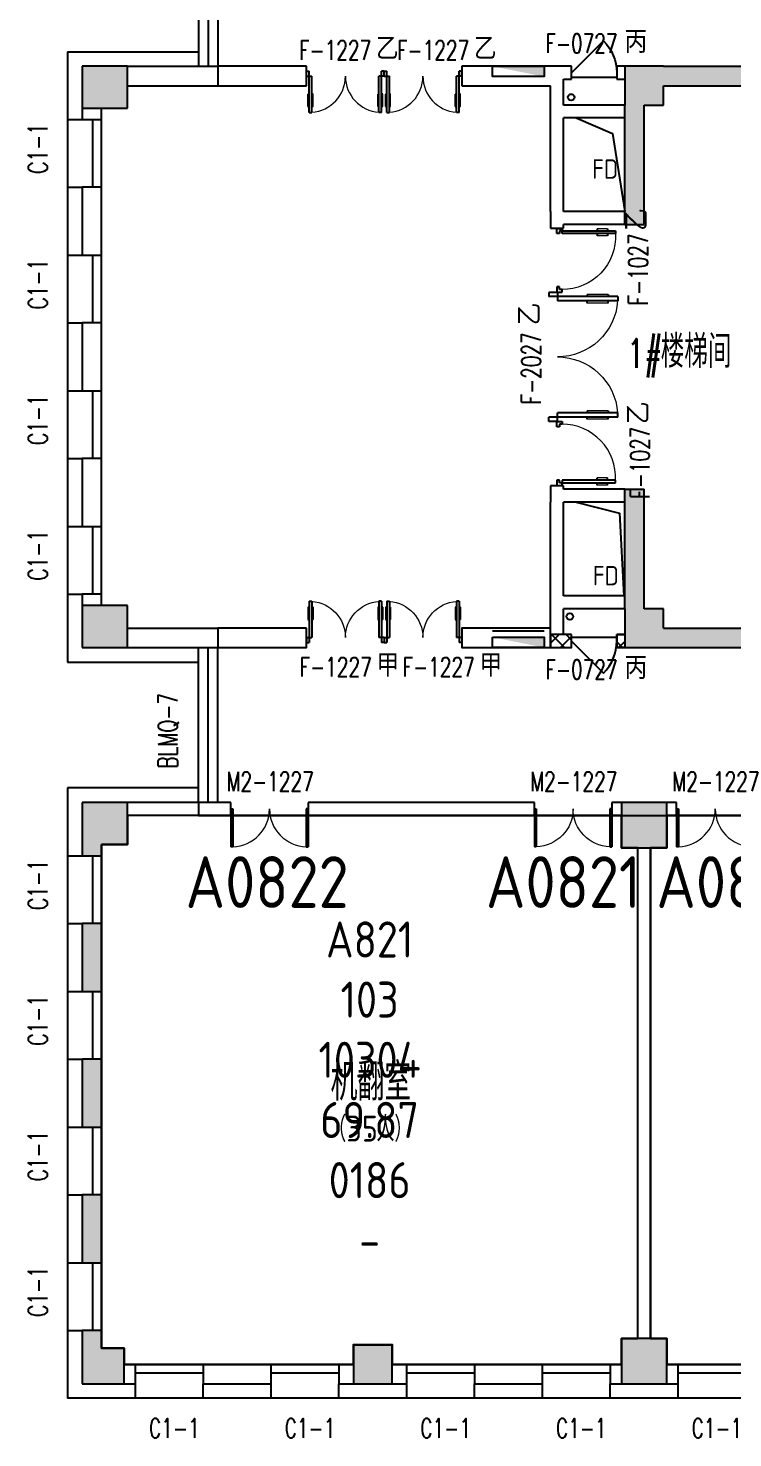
# Model space of a CAD drawing. Extents: x 1136392 to 1212190, y 313528 to 416301.
# Drawn here: x 1136417 to 1147326, y 382828 to 404654 of the extents above; entities that cross this region are included whole.
import ezdxf
from ezdxf.enums import TextEntityAlignment as Align

# ---------------------------------------------------------------- set-up
doc = ezdxf.new("R2010")
doc.units = 0
doc.header["$LTSCALE"] = 1000
doc.header["$MEASUREMENT"] = 0
for name, color, linetype in [('body', 30, 'Continuous'), ('name', 1, 'Continuous'), ('RM$', 5, 'Continuous'), ('RM$TXT', 5, 'Continuous'), ('消防', 222, 'Continuous')]:
    doc.layers.add(name, color=color, linetype=linetype)
doc.styles.add('-宋体', font='GBENOR.shx', dxfattribs={"bigfont": 'GBCBIG.shx'})
doc.styles.add('_TCH_DIM', font='SIMPLEX', dxfattribs={"bigfont": 'GBCBIG'})
doc.styles.add('_TCH_WINDOW', font='txt.shx', dxfattribs={"height": 3.5, "bigfont": 'hztxt.shx'})
doc.styles.get("Standard").update_dxf_attribs({"font": 'gbenor.shx', "bigfont": 'gbcbig.shx'})

# ---------------------------------------------------------------- blocks, each defined once
blk = doc.blocks.new('cde')
at = {"layer": '消防'}
blk.add_hatch(color=256, dxfattribs=at).paths.add_polyline_path([(-873427, -271674), (-874227, -271674), (-873427, -271834)])
blk.add_lwpolyline([(-874227, -271674), (-873427, -271674), (-873427, -271834), (-874227, -271834)], close=True, dxfattribs=at)
blk = doc.blocks.new('$WINLIB2D$00000004')
for p, q in [((-0.5, 0.5), (0.5, 0.5)), ((-0.5, 0.241), (0.5, 0.241)), ((-0.5, -0.5), (0.5, -0.5))]:
    blk.add_line(p, q)
blk = doc.blocks.new('$DorLib2D$00000002')
for p, q in [((-0.5, 0), (-0.5, 0.4875)), ((-0.475, 0.4875), (-0.5, 0.4875)), ((-0.475, 0), (-0.475, 0.4875)), ((0.475, 0), (0.475, 0.4875)), ((0.475, 0.4875), (0.5, 0.4875)), ((0.5, 0), (0.5, 0.4875)), ((-0.5, 0), (-0.475, 0)), ((0.5, 0), (0.475, 0))]:
    blk.add_line(p, q)
at = {"lineweight": 13}
for centre, start, end in [((-0.4875, 0), 0, 88.53072), ((0.4875, 0), 91.46928, 180)]:
    blk.add_arc(centre, 0.4875, start, end, dxfattribs=at)
blk = doc.blocks.new('$DorLib2D$00000011')
for p, q in [((-0.467, 0.471), (-0.467, -0.062)), ((-0.467, 0.471), (-0.433, 0.471)), ((-0.433, 0.471), (-0.433, 0.004)), ((0.433, 0.471), (0.433, 0.004)), ((0.467, 0.471), (0.433, 0.471)), ((0.467, 0.471), (0.467, -0.062)), ((-0.483, 0.396), (-0.467, 0.396)), ((-0.417, 0.396), (-0.433, 0.396)), ((0.417, 0.396), (0.433, 0.396)), ((0.483, 0.396), (0.467, 0.396)), ((-0.483, 0.235), (-0.467, 0.235)), ((-0.417, 0.235), (-0.433, 0.235)), ((0.417, 0.235), (0.433, 0.235)), ((0.483, 0.235), (0.467, 0.235)), ((-0.5, 0.004), (-0.433, 0.004)), ((-0.5, 0.004), (-0.5, -0.062)), ((0.5, 0.004), (0.433, 0.004)), ((0.5, 0.004), (0.5, -0.062)), ((-0.5, -0.062), (-0.467, -0.062)), ((0.5, -0.062), (0.467, -0.062))]:
    blk.add_line(p, q)
at = {"lineweight": 13}
for p, q in [((-0.483, 0.396), (-0.483, 0.235)), ((-0.417, 0.396), (-0.417, 0.235)), ((0.417, 0.396), (0.417, 0.235)), ((0.483, 0.396), (0.483, 0.235))]:
    blk.add_line(p, q, dxfattribs=at)
for centre, start, end in [((-0.467, 0.004), 0, 85.904), ((0.467, 0.004), 94.096, 180)]:
    blk.add_arc(centre, 0.467, start, end, dxfattribs=at)
blk = doc.blocks.new('$DorLib2D$00000009')
for p, q in [((0.413, 0.905), (0.413, 0.081)), ((0.454, 0.905), (0.413, 0.905)), ((0.454, 0.081), (0.454, 0.905)), ((0.413, 0.782), (0.378, 0.782)), ((0.489, 0.782), (0.454, 0.782)), ((0.413, 0.624), (0.378, 0.624)), ((0.489, 0.624), (0.454, 0.624)), ((-0.494, 0.081), (-0.453, 0.081)), ((-0.494, -0.002), (-0.494, 0.081)), ((-0.453, 0.081), (-0.453, 0.039)), ((-0.453, 0.039), (-0.412, 0.039)), ((-0.412, 0.039), (-0.412, -0.002)), ((0.413, 0.081), (0.454, 0.081)), ((0.454, 0.039), (0.413, 0.039)), ((0.413, 0.039), (0.413, -0.002)), ((0.495, 0.081), (0.454, 0.081)), ((0.454, 0.081), (0.454, 0.039)), ((0.495, -0.002), (0.495, 0.081)), ((-0.494, -0.002), (-0.494, -0.002)), ((-0.412, -0.002), (-0.494, -0.002)), ((0.413, -0.002), (0.495, -0.002)), ((0.495, -0.002), (0.495, -0.002))]:
    blk.add_line(p, q)
at = {"lineweight": 13}
for p, q in [((0.378, 0.782), (0.378, 0.624)), ((0.489, 0.782), (0.489, 0.624))]:
    blk.add_line(p, q, dxfattribs=at)
blk.add_arc((0.372, 0.082), 0.825, 87.134, 180.0717, dxfattribs=at)
blk = doc.blocks.new('$DorLib2D$00000114')
at = {"color": 0}
blk.add_line((0.5, 0), (-0.207, 0.707), dxfattribs=at)
blk.add_arc((0.5, 0), 1, 135, 180, dxfattribs=at)

msp = doc.modelspace()

# ---------------------------------------------------------------- hatches: boundary and pattern name
at = {"layer": 'body'}
for points in [[(1137253, 403415), (1137953, 403415), (1137953, 404064), (1137253, 404064)], [(1145653, 403464), (1146253, 403464), (1146253, 404064), (1145653, 404064)], [(1146253, 404064), (1146253, 403764), (1154053, 403764), (1154053, 404064)], [(1145953, 403464), (1145653, 403464), (1145653, 401614), (1145953, 401614)], [(1145653, 395664), (1145953, 395664), (1145953, 397514), (1145653, 397514)], [(1137253, 395064), (1137953, 395064), (1137953, 395715), (1137253, 395715)], [(1145653, 395064), (1146253, 395064), (1146253, 395664), (1145653, 395664)], [(1146253, 395364), (1146253, 395064), (1154053, 395064), (1154053, 395364)], [(1137253, 392015), (1137953, 392015), (1137953, 392664), (1137253, 392664)], [(1145603, 391964), (1146303, 391964), (1146303, 392664), (1145603, 392664)], [(1137553, 392015), (1137253, 392015), (1137253, 391840), (1137553, 391840)], [(1137253, 390790), (1137253, 389740), (1137553, 389740), (1137553, 390790)], [(1137253, 388690), (1137253, 387640), (1137553, 387640), (1137553, 388690)], [(1137253, 386590), (1137253, 385540), (1137553, 385540), (1137553, 386590)], [(1137253, 384214), (1137553, 384214), (1137553, 384490), (1137253, 384490)], [(1145603, 383664), (1146303, 383664), (1146303, 384364), (1145603, 384364)], [(1137253, 383664), (1137903, 383664), (1137903, 384214), (1137253, 384214)], [(1141453, 383664), (1142053, 383664), (1142053, 384264), (1141453, 384264)]]:
    msp.add_hatch(color=256, dxfattribs=at).paths.add_polyline_path(points)

# ---------------------------------------------------------------- linework, layer by layer
for p, q in [((1139053, 406465), (1139053, 404064)), ((1139203, 406465), (1139203, 404064)), ((1139353, 406465), (1139353, 404064)), ((1137028, 404290), (1137028, 403240)), ((1137028, 404290), (1139053, 404290)), ((1137953, 404064), (1137253, 404064)), ((1137253, 404064), (1137253, 403415)), ((1137953, 404064), (1139353, 404064)), ((1137953, 403415), (1137953, 404064)), ((1139353, 404064), (1139353, 403764)), ((1140728, 404064), (1139353, 404064)), ((1139353, 404064), (1139353, 403764)), ((1140728, 403764), (1140728, 404064)), ((1144603, 404064), (1143128, 404064)), ((1143128, 404064), (1143128, 403764)), ((1144828, 404064), (1144603, 404064)), ((1144828, 403864), (1144828, 404064)), ((1145653, 404064), (1145528, 404064)), ((1145528, 404064), (1145528, 403864)), ((1146253, 404064), (1145653, 404064)), ((1145653, 404064), (1145653, 403464)), ((1146253, 404064), (1154053, 404064)), ((1144703, 403864), (1144828, 403864)), ((1144703, 403464), (1144703, 403864)), ((1144828, 403894), (1145528, 403894)), ((1145528, 403864), (1145653, 403864)), ((1137953, 403764), (1139353, 403764)), ((1139353, 403764), (1140728, 403764)), ((1143128, 403764), (1144503, 403764)), ((1144503, 403464), (1144503, 403764)), ((1146253, 403764), (1154053, 403764)), ((1146253, 403464), (1146253, 403764)), ((1137253, 403415), (1137253, 403240)), ((1137253, 403415), (1137953, 403415)), ((1137553, 403240), (1137553, 403415)), ((1144503, 401814), (1144503, 403464)), ((1145653, 403464), (1144703, 403464)), ((1145653, 401614), (1145653, 403464)), ((1145953, 401614), (1145953, 403464)), ((1145953, 403464), (1146253, 403464)), ((1137028, 403240), (1137253, 403240)), ((1137253, 403240), (1137553, 403240)), ((1145653, 403264), (1144703, 403264)), ((1144703, 401814), (1144703, 403264)), ((1137028, 402190), (1137028, 401140)), ((1137028, 402190), (1137253, 402190)), ((1137253, 402190), (1137253, 401140)), ((1137553, 402190), (1137253, 402190)), ((1137553, 401140), (1137553, 402190)), ((1144503, 401814), (1144503, 401560)), ((1145653, 401814), (1144703, 401814)), ((1145653, 401614), (1144703, 401614)), ((1144703, 401560), (1144703, 401614)), ((1145653, 401614), (1145953, 401614)), ((1144503, 401560), (1144703, 401560)), ((1137028, 401140), (1137253, 401140)), ((1137253, 401140), (1137553, 401140)), ((1137028, 400090), (1137028, 399040)), ((1137028, 400090), (1137253, 400090)), ((1137253, 400090), (1137253, 399040)), ((1137553, 400090), (1137253, 400090)), ((1137553, 399040), (1137553, 400090)), ((1137028, 399040), (1137253, 399040)), ((1137253, 399040), (1137553, 399040)), ((1137028, 397990), (1137028, 396940)), ((1137028, 397990), (1137253, 397990)), ((1137253, 397990), (1137253, 396940)), ((1137553, 397990), (1137253, 397990)), ((1137553, 396940), (1137553, 397990)), ((1144703, 397569), (1144503, 397569)), ((1144503, 397569), (1144503, 397314)), ((1144703, 397514), (1144703, 397569)), ((1145653, 397514), (1144703, 397514)), ((1145653, 395664), (1145653, 397514)), ((1145653, 397514), (1145953, 397514)), ((1145953, 395664), (1145953, 397514)), ((1144503, 395664), (1144503, 397314)), ((1145653, 397314), (1144703, 397314)), ((1144703, 395864), (1144703, 397314)), ((1137028, 396940), (1137253, 396940)), ((1137253, 396940), (1137553, 396940)), ((1137028, 395890), (1137028, 394840)), ((1137028, 395890), (1137253, 395890)), ((1137553, 395890), (1137253, 395890)), ((1137253, 395890), (1137253, 395715)), ((1137953, 395715), (1137253, 395715)), ((1137253, 395715), (1137253, 395064)), ((1137553, 395715), (1137553, 395890)), ((1137953, 395064), (1137953, 395715)), ((1145653, 395864), (1144703, 395864)), ((1144503, 395064), (1144503, 395664)), ((1144703, 395264), (1144703, 395664)), ((1145653, 395664), (1144703, 395664)), ((1145653, 395664), (1145653, 395064)), ((1146253, 395664), (1145953, 395664)), ((1146253, 395364), (1146253, 395664)), ((1137953, 395364), (1139353, 395364)), ((1139353, 395364), (1139353, 395064)), ((1140728, 395364), (1139353, 395364)), ((1139353, 395364), (1139353, 395064)), ((1140728, 395064), (1140728, 395364)), ((1144503, 395364), (1143128, 395364)), ((1143128, 395364), (1143128, 395064)), ((1144503, 395064), (1144503, 395364)), ((1144503, 395132), (1144635, 395264)), ((1144720, 395064), (1144520, 395264)), ((1144828, 395264), (1144703, 395264)), ((1144828, 395180), (1144744, 395264)), ((1144828, 395064), (1144828, 395264)), ((1145528, 395259), (1145534, 395264)), ((1145653, 395264), (1145528, 395264)), ((1145528, 395264), (1145528, 395064)), ((1145653, 395253), (1145642, 395264)), ((1146253, 395364), (1154053, 395364)), ((1137253, 395064), (1137953, 395064)), ((1137953, 395064), (1139353, 395064)), ((1139053, 392664), (1139053, 395064)), ((1139203, 392664), (1139203, 395064)), ((1139353, 392664), (1139353, 395064)), ((1139353, 395064), (1140728, 395064)), ((1143128, 395064), (1144503, 395064)), ((1144503, 395064), (1144828, 395064)), ((1144660, 395064), (1144828, 395233)), ((1144828, 395226), (1145528, 395226)), ((1145618, 395064), (1145528, 395154)), ((1145528, 395064), (1145653, 395064)), ((1145558, 395064), (1145653, 395160)), ((1145653, 395064), (1146253, 395064)), ((1146253, 395064), (1154053, 395064)), ((1137028, 394840), (1139053, 394840)), ((1137028, 392890), (1137028, 391840)), ((1139053, 392890), (1137028, 392890)), ((1137953, 392664), (1137253, 392664)), ((1137253, 392664), (1137253, 392015)), ((1139053, 392664), (1137953, 392664)), ((1137953, 392015), (1137953, 392664)), ((1139553, 392664), (1139053, 392664)), ((1139053, 392664), (1139053, 392465)), ((1139053, 392664), (1139053, 392664)), ((1139203, 392664), (1139203, 392664)), ((1139353, 392664), (1139353, 392664)), ((1139553, 392465), (1139553, 392664)), ((1144253, 392664), (1140753, 392664)), ((1140753, 392664), (1140753, 392465)), ((1144253, 392465), (1144253, 392664)), ((1145603, 392664), (1145453, 392664)), ((1145453, 392664), (1145453, 392465)), ((1146303, 392664), (1145603, 392664)), ((1145603, 392664), (1145603, 391964)), ((1146454, 392664), (1146303, 392664)), ((1146303, 391964), (1146303, 392664)), ((1146454, 392465), (1146454, 392664)), ((1139053, 392465), (1137953, 392465)), ((1139053, 392465), (1139553, 392465)), ((1140753, 392465), (1144253, 392465)), ((1145453, 392465), (1145603, 392465)), ((1146303, 392465), (1146454, 392465)), ((1137253, 392015), (1137253, 391840)), ((1137553, 391840), (1137553, 392015)), ((1137553, 392015), (1137953, 392015)), ((1137028, 391840), (1137253, 391840)), ((1137253, 391840), (1137553, 391840)), ((1145603, 391964), (1146303, 391964)), ((1145853, 384364), (1145853, 391964)), ((1146053, 384364), (1146053, 391964)), ((1137028, 390790), (1137028, 389740)), ((1137028, 390790), (1137253, 390790)), ((1137253, 390790), (1137253, 389740)), ((1137553, 390790), (1137253, 390790)), ((1137553, 389740), (1137553, 390790)), ((1137028, 389740), (1137253, 389740)), ((1137253, 389740), (1137553, 389740)), ((1137028, 388690), (1137028, 387640)), ((1137028, 388690), (1137253, 388690)), ((1137253, 388690), (1137253, 387640)), ((1137553, 388690), (1137253, 388690)), ((1137553, 387640), (1137553, 388690)), ((1137028, 387640), (1137253, 387640)), ((1137253, 387640), (1137553, 387640)), ((1137028, 386590), (1137028, 385540)), ((1137028, 386590), (1137253, 386590)), ((1137253, 386590), (1137253, 385540)), ((1137553, 386590), (1137253, 386590)), ((1137553, 385540), (1137553, 386590)), ((1137028, 385540), (1137253, 385540)), ((1137253, 385540), (1137553, 385540)), ((1137028, 384490), (1137028, 383440)), ((1137028, 384490), (1137253, 384490)), ((1137553, 384490), (1137253, 384490)), ((1137253, 384490), (1137253, 384214)), ((1137553, 384214), (1137553, 384490)), ((1146303, 384364), (1145603, 384364)), ((1145603, 384364), (1145603, 383664)), ((1146303, 383664), (1146303, 384364)), ((1137253, 384214), (1137253, 383664)), ((1137903, 384214), (1137553, 384214)), ((1137903, 383664), (1137903, 384214)), ((1142053, 384264), (1141453, 384264)), ((1141453, 384264), (1141453, 383664)), ((1142053, 383664), (1142053, 384264)), ((1138078, 383965), (1137903, 383965)), ((1138078, 383664), (1138078, 383965)), ((1140178, 383965), (1139128, 383965)), ((1139128, 383965), (1139128, 383664)), ((1140178, 383664), (1140178, 383965)), ((1141453, 383965), (1141228, 383965)), ((1141228, 383965), (1141228, 383664)), ((1142278, 383965), (1142053, 383965)), ((1142278, 383664), (1142278, 383965)), ((1144378, 383965), (1143328, 383965)), ((1143328, 383965), (1143328, 383664)), ((1144378, 383664), (1144378, 383965)), ((1145603, 383965), (1145428, 383965)), ((1145428, 383965), (1145428, 383664)), ((1146478, 383965), (1146303, 383965)), ((1146478, 383664), (1146478, 383965)), ((1137253, 383664), (1137903, 383664)), ((1137903, 383664), (1138078, 383664)), ((1138078, 383440), (1138078, 383664)), ((1139128, 383664), (1140178, 383664)), ((1139128, 383440), (1139128, 383664)), ((1140178, 383440), (1140178, 383664)), ((1141228, 383664), (1141453, 383664)), ((1141228, 383440), (1141228, 383664)), ((1141453, 383664), (1142053, 383664)), ((1142053, 383664), (1142278, 383664)), ((1142278, 383440), (1142278, 383664)), ((1143328, 383664), (1144378, 383664)), ((1143328, 383440), (1143328, 383664)), ((1144378, 383440), (1144378, 383664)), ((1145428, 383664), (1145603, 383664)), ((1145428, 383440), (1145428, 383664)), ((1145603, 383664), (1146303, 383664)), ((1146303, 383664), (1146478, 383664)), ((1146478, 383440), (1146478, 383664)), ((1138078, 383440), (1137028, 383440)), ((1140178, 383440), (1139128, 383440)), ((1141753, 383440), (1141228, 383440)), ((1142278, 383440), (1141753, 383440)), ((1144378, 383440), (1143328, 383440)), ((1145853, 383440), (1145428, 383440)), ((1146478, 383440), (1145853, 383440))]:
    msp.add_line(p, q, dxfattribs=at)
for points in [[(1144903, 403264), (1145465, 403023), (1145653, 401814)], [(1144903, 397314), (1145573, 397147), (1145636, 395864)]]:
    msp.add_lwpolyline(points, dxfattribs=at)
for points in [[(1140728, 395364), (1139353, 395364), (1139353, 395064), (1140728, 395064)], [(1144503, 395364), (1143128, 395364), (1143128, 395064), (1144503, 395064)], [(1144828, 395264), (1144503, 395264), (1144503, 395064), (1144828, 395064)], [(1145528, 395264), (1145653, 395264), (1145653, 395064), (1145528, 395064)]]:
    msp.add_lwpolyline(points, close=True, dxfattribs=at)
at = {"layer": 'RM$'}
for points in [[(1137553, 392015), (1137553, 384214), (1137903, 384214), (1137903, 383965), (1141453, 383965), (1141453, 384275), (1142053, 384275), (1142053, 383965), (1145603, 383965), (1145603, 384364), (1145853, 384364), (1145853, 391964), (1145603, 391964), (1145603, 392465), (1137953, 392465), (1137953, 392015)], [(1146053, 384364), (1146303, 384364), (1146303, 383965), (1154003, 383965), (1154003, 384364), (1154703, 384364), (1154703, 383965), (1162403, 383965), (1162403, 384364), (1162653, 384364), (1162653, 391964), (1162403, 391964), (1162403, 392465), (1154703, 392465), (1154703, 391964), (1154003, 391964), (1154003, 392465), (1146303, 392465), (1146303, 391964), (1146053, 391964)]]:
    msp.add_lwpolyline(points, close=True, dxfattribs=at)
at = {"layer": '消防'}
for p, q in [((1143603, 395325), (1144403, 395325)), ((1139553, 392465), (1193753, 392465))]:
    msp.add_line(p, q, dxfattribs=at)
at = {"layer": '消防', "linetype": 'Continuous'}
for centre in [(1144823, 403584), (1144803, 395544)]:
    msp.add_circle(centre, 50, dxfattribs=at)

# ---------------------------------------------------------------- block references
at = {"layer": 'body'}
for name, p, xscale, yscale, zscale, rotation in [('$DorLib2D$00000114', (1145178, 403964), 700, -700, 700, 179.9999999976799), ('$DorLib2D$00000011', (1141328, 403915), 1200, 1200, 1200, 179.9999999943399), ('$DorLib2D$00000011', (1142528, 403915), 1200, 1200, 1200, 179.9999999943399), ('$DorLib2D$00000009', (1144603, 401060), 1000, -1000, 1000, 89.99999999999703), ('$DorLib2D$00000011', (1144603, 399564), 2000, -2000, 2000, 89.99999999999703), ('$DorLib2D$00000009', (1144603, 398069), -1000, -1000, -1000, 89.99999999999703), ('$DorLib2D$00000011', (1141328, 395215), 1200, -1200, 1200, 180.0000000049553), ('$DorLib2D$00000011', (1142528, 395215), 1200, -1200, 1200, 180.0000000049553), ('$DorLib2D$00000114', (1145178, 395164), 700, 700, 700, 180.0000000000058)]:
    msp.add_blockref(name, p, dxfattribs=dict(at, xscale=xscale, yscale=yscale, zscale=zscale, rotation=rotation))
ref = msp.add_blockref('$WINLIB2D$00000004', (1137291, 402715), dxfattribs=dict(at, xscale=-1050, yscale=525, zscale=-1050, rotation=270))
ref.add_attrib('A', 'C1-1', (1136715, 402400), dxfattribs={"height": 297.5, "rotation": 90, "style": '_TCH_WINDOW', "width": 0.705882})
ref = msp.add_blockref('$WINLIB2D$00000004', (1137291, 400615), dxfattribs=dict(at, xscale=-1050, yscale=525, zscale=-1050, rotation=270))
ref.add_attrib('A', 'C1-1', (1136715, 400300), dxfattribs={"height": 297.5, "rotation": 90, "style": '_TCH_WINDOW', "width": 0.705882})
ref = msp.add_blockref('$WINLIB2D$00000004', (1137291, 398515), dxfattribs=dict(at, xscale=-1050, yscale=525, zscale=-1050, rotation=270))
ref.add_attrib('A', 'C1-1', (1136715, 398200), dxfattribs={"height": 297.5, "rotation": 90, "style": '_TCH_WINDOW', "width": 0.705882})
ref = msp.add_blockref('$WINLIB2D$00000004', (1137291, 396415), dxfattribs=dict(at, xscale=-1050, yscale=525, zscale=-1050, rotation=270))
ref.add_attrib('A', 'C1-1', (1136715, 396100), dxfattribs={"height": 297.5, "rotation": 90, "style": '_TCH_WINDOW', "width": 0.705882})
ref = msp.add_blockref('$DorLib2D$00000002', (1140153, 392565), dxfattribs=dict(at, xscale=-1200, yscale=-1200, zscale=1200))
ref.add_attrib('A', 'M2-1227', (1139488, 392841), dxfattribs={"height": 297.5, "style": '_TCH_WINDOW', "width": 0.705882})
ref = msp.add_blockref('$DorLib2D$00000002', (1144853, 392565), dxfattribs=dict(at, xscale=1200, yscale=-1200, zscale=-1200))
ref.add_attrib('A', 'M2-1227', (1144188, 392840), dxfattribs={"height": 297.5, "style": '_TCH_WINDOW', "width": 0.705882})
ref = msp.add_blockref('$DorLib2D$00000002', (1147054, 392565), dxfattribs=dict(at, xscale=-1200, yscale=-1200, zscale=1200))
ref.add_attrib('A', 'M2-1227', (1146389, 392840), dxfattribs={"height": 297.5, "style": '_TCH_WINDOW', "width": 0.705882})
ref = msp.add_blockref('$WINLIB2D$00000004', (1137291, 391315), dxfattribs=dict(at, xscale=-1050, yscale=525, zscale=-1050, rotation=270))
ref.add_attrib('A', 'C1-1', (1136715, 391000), dxfattribs={"height": 297.5, "rotation": 90, "style": '_TCH_WINDOW', "width": 0.705882})
ref = msp.add_blockref('$WINLIB2D$00000004', (1137291, 389215), dxfattribs=dict(at, xscale=-1050, yscale=525, zscale=-1050, rotation=270))
ref.add_attrib('A', 'C1-1', (1136715, 388900), dxfattribs={"height": 297.5, "rotation": 90, "style": '_TCH_WINDOW', "width": 0.705882})
ref = msp.add_blockref('$WINLIB2D$00000004', (1137291, 387115), dxfattribs=dict(at, xscale=-1050, yscale=525, zscale=-1050, rotation=270))
ref.add_attrib('A', 'C1-1', (1136715, 386800), dxfattribs={"height": 297.5, "rotation": 90, "style": '_TCH_WINDOW', "width": 0.705882})
ref = msp.add_blockref('$WINLIB2D$00000004', (1137291, 385015), dxfattribs=dict(at, xscale=-1050, yscale=525, zscale=-1050, rotation=270))
ref.add_attrib('A', 'C1-1', (1136715, 384700), dxfattribs={"height": 297.5, "rotation": 90, "style": '_TCH_WINDOW', "width": 0.705882})
ref = msp.add_blockref('$WINLIB2D$00000004', (1138603, 383702), dxfattribs=dict(at, xscale=1050, yscale=-525, zscale=1050, rotation=180))
ref.add_attrib('A', 'C1-1', (1138288, 382828), dxfattribs={"height": 297.5, "style": '_TCH_WINDOW', "width": 0.705882})
ref = msp.add_blockref('$WINLIB2D$00000004', (1140703, 383702), dxfattribs=dict(at, xscale=1050, yscale=-525, zscale=1050, rotation=180))
ref.add_attrib('A', 'C1-1', (1140388, 382828), dxfattribs={"height": 297.5, "style": '_TCH_WINDOW', "width": 0.705882})
ref = msp.add_blockref('$WINLIB2D$00000004', (1142803, 383702), dxfattribs=dict(at, xscale=1050, yscale=-525, zscale=1050, rotation=180))
ref.add_attrib('A', 'C1-1', (1142488, 382828), dxfattribs={"height": 297.5, "style": '_TCH_WINDOW', "width": 0.705882})
ref = msp.add_blockref('$WINLIB2D$00000004', (1144903, 383702), dxfattribs=dict(at, xscale=1050, yscale=-525, zscale=1050, rotation=180))
ref.add_attrib('A', 'C1-1', (1144588, 382828), dxfattribs={"height": 297.5, "style": '_TCH_WINDOW', "width": 0.705882})
ref = msp.add_blockref('$WINLIB2D$00000004', (1147003, 383702), dxfattribs=dict(at, xscale=1050, yscale=-525, zscale=1050, rotation=180))
ref.add_attrib('A', 'C1-1', (1146688, 382828), dxfattribs={"height": 297.5, "style": '_TCH_WINDOW', "width": 0.705882})
at = {"layer": '消防'}
for p in [(2017830, 675739), (2017830, 666899)]:
    msp.add_blockref('cde', p, dxfattribs=at)

# ---------------------------------------------------------------- texts
at = {"layer": 'body', "style": '_TCH_WINDOW', "width": 0.705882}
for s, rotation, p in [('F-1227', 360, (1140611, 404165)), ('F-1227', 360, (1142128, 404165)), ('F-0727', 360, (1144425, 404270)), ('F-1027', 90, (1146010, 400360)), ('F-2027', 90, (1144353, 398829)), ('F-1027', 90, (1146037, 397369)), ('F-1227', 0, (1140620, 394615)), ('F-1227', 0, (1142214, 394615)), ('BLMQ-7', 90, (1138726, 393190))]:
    msp.add_text(s, height=297.5, rotation=rotation, dxfattribs=at).set_placement(p)
at = {"layer": 'body', "style": '_TCH_WINDOW'}
for s, rotation, p in [('乙', 360, (1141801, 404165)), ('乙', 360, (1143318, 404165)), ('丙', 360, (1145650, 404270)), ('乙', 90, (1146010, 401515)), ('乙', 90, (1144353, 400054)), ('乙', 90, (1146037, 398524)), ('甲', 0, (1141810, 394615)), ('甲', 0, (1143404, 394615))]:
    msp.add_text(s, height=350, rotation=rotation, dxfattribs=at).set_placement(p)
at = {"layer": 'body', "style": '_TCH_WINDOW', "width": 0.705882}
msp.add_text('F-0727', height=297.5, dxfattribs=at).set_placement((1144425, 394575))
at = {"layer": 'body', "style": '_TCH_WINDOW'}
msp.add_text('丙', height=350, dxfattribs=at).set_placement((1145650, 394575))
at = {"layer": 'name'}
for p in [(1145147, 402323), (1145158, 396027)]:
    msp.add_text('FD', height=300, dxfattribs=at).set_placement(p)
at = {"layer": 'name', "style": '_TCH_DIM', "width": 0.705882}
msp.add_text('1#', height=446.2, dxfattribs=at).set_placement((1145685, 399395))
at = {"layer": 'name'}
for s, height, style, p in [('楼梯间', 506.4, '_TCH_DIM', (1146210, 399395)), ('机翻室', 578.7, '-宋体', (1141098, 388049)), ('（', 386, '-宋体', (1141062, 387415)), ('人）', 385.8, '-宋体', (1141809, 387415)), ('35', 400, '-宋体', (1141343, 387415))]:
    msp.add_text(s, height=height, dxfattribs=dict(at, style=style)).set_placement(p)
at = {"layer": 'name', "style": '-宋体'}
for s, p in [('A0822', (1138853, 391833)), ('A0821', (1143503, 391833)), ('A0820', (1146141, 391833))]:
    msp.add_text(s, height=800, dxfattribs=at).set_placement(p, align=Align.TOP_LEFT)
at = {"layer": 'RM$TXT', "insert": (1141703, 385607), "char_height": 558.8, "attachment_point": 8}
msp.add_mtext('A821^M^J103^M^J10304^M^J69.87^M^J0186^M^J-^M^J', dxfattribs=at)

doc.saveas('drawing.dxf')
